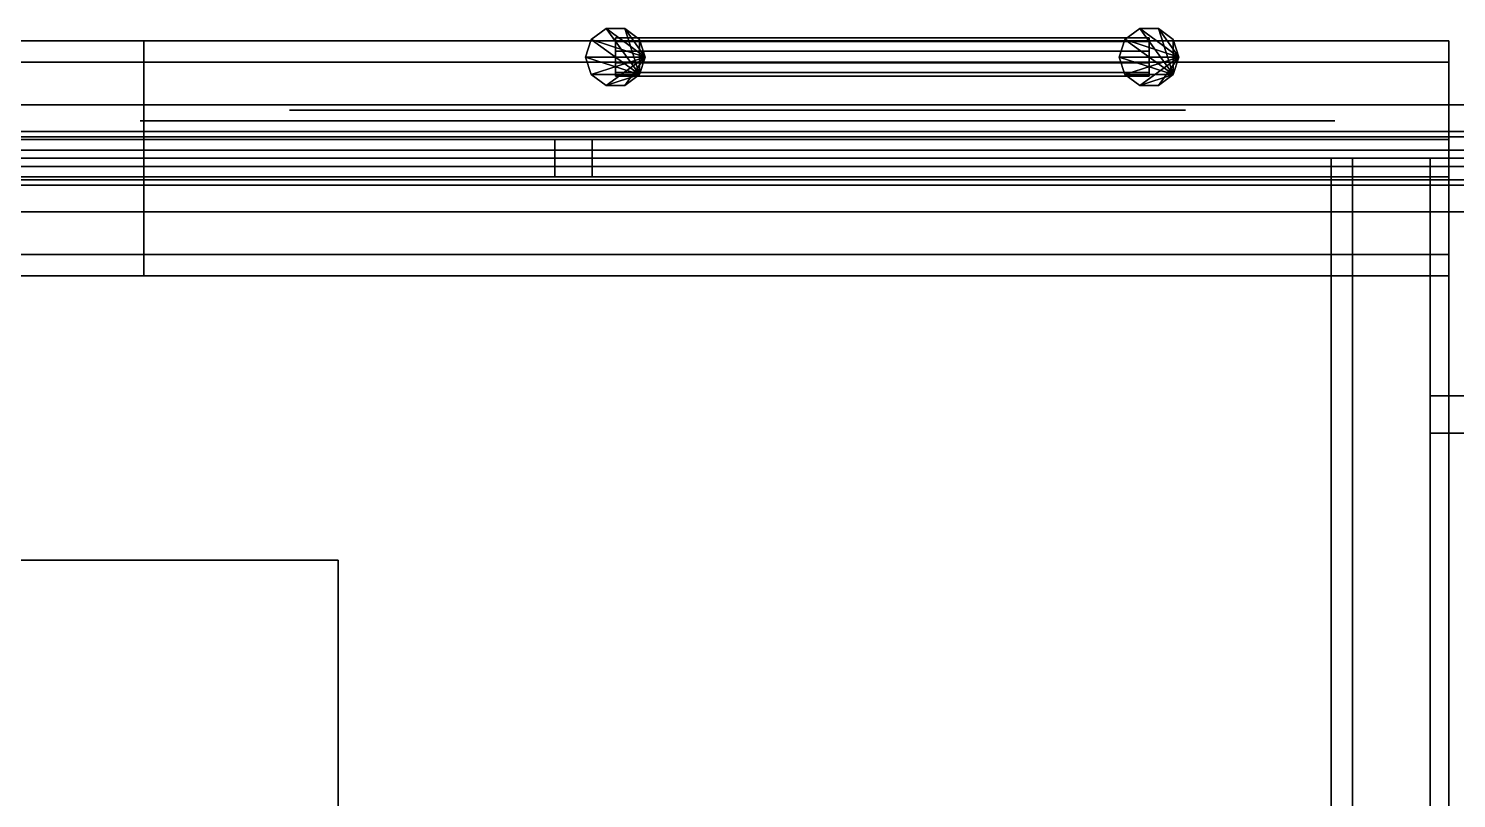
# Model space of a CAD drawing. Header units: millimetres. Extents: x -272 to 22200, y -272 to 17234.
# Drawn here: x 13420 to 14757, y 16362 to 17082 of the extents above; entities that cross this region are included whole.
import ezdxf

# ---------------------------------------------------------------- set-up
doc = ezdxf.new("R2010")
doc.units = ezdxf.units.MM
for name, color, linetype in [('existing_roof', 7, 'Continuous'), ('facade_2', 7, 'Continuous'), ('facade_3', 7, 'Continuous'), ('facade_column_2', 7, 'Continuous'), ('floor_band_2', 7, 'Continuous'), ('ground_glazing_2', 7, 'Continuous'), ('northeast_eighth_floor_terrace', 7, 'Continuous'), ('parapet_2', 7, 'Continuous'), ('parapet_3', 7, 'Continuous'), ('parapet_coping_2', 7, 'Continuous'), ('parapet_coping_3', 7, 'Continuous'), ('roof_access_ladder', 7, 'Continuous'), ('roof_safety_rail', 7, 'Continuous'), ('roof_slab_edge', 7, 'Continuous'), ('roof_slab_soffit', 7, 'Continuous'), ('S1_antenna_2', 7, 'Continuous'), ('topfloor_balcony_coping_5', 7, 'Continuous'), ('topfloor_balcony_front_5', 7, 'Continuous'), ('topfloor_balcony_rail_5', 7, 'Continuous'), ('topfloor_balcony_slab_edge_5', 7, 'Continuous'), ('topfloor_floor', 7, 'Continuous'), ('topfloor_overhang_beam_0', 7, 'Continuous'), ('topfloor_overhang_beam_1', 7, 'Continuous'), ('window_frame_2', 7, 'Continuous'), ('window_glass_2', 7, 'Continuous'), ('window_mullion_2', 7, 'Continuous')]:
    doc.layers.add(name, color=color, linetype=linetype)

msp = doc.modelspace()

# ---------------------------------------------------------------- linework, layer by layer
at = {"layer": 'existing_roof'}
msp.add_3dface([(13050, 0, 26100), (14750, 0, 26100), (14750, 16961, 26100), (13050, 16961, 26100)], dxfattribs=at)
at = {"layer": 'facade_2'}
msp.add_3dface([(13417.5, 16961), (14750, 16961), (14750, 16961, 23000), (13417.5, 16961, 23000)], dxfattribs=at)
at = {"layer": 'facade_3'}
msp.add_3dface([(14750, 16961), (14750, 13961), (14750, 13961, 23000), (14750, 16961, 23000)], dxfattribs=at)
at = {"layer": 'facade_column_2'}
for points in [[(13307.5, 16851), (13307.5, 17071), (13527.5, 17071), (13527.5, 16851)], [(13527.5, 17071), (13307.5, 17071), (13307.5, 17071, 23000), (13527.5, 17071, 23000)], [(13527.5, 16851), (13527.5, 17071), (13527.5, 17071, 23000), (13527.5, 16851, 23000)], [(13307.5, 16851), (13527.5, 16851), (13527.5, 16851, 23000), (13307.5, 16851, 23000)]]:
    msp.add_3dface(points, dxfattribs=at)
at = {"layer": 'floor_band_2'}
for points in [[(13417.5, 16981, 3650), (14750, 16981, 3650), (14750, 16981, 3830), (13417.5, 16981, 3830)], [(13417.5, 16981, 6750), (14750, 16981, 6750), (14750, 16981, 6930), (13417.5, 16981, 6930)], [(13417.5, 16981, 9850), (14750, 16981, 9850), (14750, 16981, 10030), (13417.5, 16981, 10030)], [(13417.5, 16981, 12950), (14750, 16981, 12950), (14750, 16981, 13130), (13417.5, 16981, 13130)], [(13417.5, 16981, 16050), (14750, 16981, 16050), (14750, 16981, 16230), (13417.5, 16981, 16230)], [(13417.5, 16981, 19150), (14750, 16981, 19150), (14750, 16981, 19330), (13417.5, 16981, 19330)], [(13417.5, 16981, 22250), (14750, 16981, 22250), (14750, 16981, 22430), (13417.5, 16981, 22430)]]:
    msp.add_3dface(points, dxfattribs=at)
at = {"layer": 'ground_glazing_2'}
msp.add_3dface([(13524.1, 16996, 500), (14643.4, 16996, 500), (14643.4, 16996, 2700), (13524.1, 16996, 2700)], dxfattribs=at)
at = {"layer": 'northeast_eighth_floor_terrace'}
msp.add_3dface([(14750, 13961, 23000), (20250, 13961, 23000), (20250, 16961, 23000), (14750, 16961, 23000)], dxfattribs=at)
at = {"layer": 'parapet_2'}
msp.add_3dface([(4500, 16961, 26100), (14750, 16961, 26100), (14750, 16961, 26880), (4500, 16961, 26880)], dxfattribs=at)
at = {"layer": 'parapet_3'}
msp.add_3dface([(14750, 16961, 26100), (14750, 13961, 26100), (14750, 13961, 26880), (14750, 16961, 26880)], dxfattribs=at)
at = {"layer": 'parapet_coping_2'}
for points in [[(4500, 17051, 26915), (4500, 16871, 26915), (14750, 16871, 26915), (14750, 17051, 26915)], [(4500, 16871, 26845), (4500, 17051, 26845), (14750, 17051, 26845), (14750, 16871, 26845)], [(4500, 17051, 26845), (4500, 17051, 26915), (14750, 17051, 26915), (14750, 17051, 26845)], [(14750, 17051, 26915), (14750, 16871, 26915), (14750, 16871, 26845), (14750, 17051, 26845)], [(4500, 16871, 26915), (4500, 16871, 26845), (14750, 16871, 26845), (14750, 16871, 26915)]]:
    msp.add_3dface(points, dxfattribs=at)
at = {"layer": 'parapet_coping_3'}
for points in [[(14840, 16961, 26915), (14840, 16961, 26845), (14660, 16961, 26845), (14660, 16961, 26915)], [(14840, 16961, 26915), (14660, 16961, 26915), (14660, 13961, 26915), (14840, 13961, 26915)], [(14660, 16961, 26915), (14660, 16961, 26845), (14660, 13961, 26845), (14660, 13961, 26915)], [(14660, 16961, 26845), (14840, 16961, 26845), (14840, 13961, 26845), (14660, 13961, 26845)]]:
    msp.add_3dface(points, dxfattribs=at)
at = {"layer": 'roof_access_ladder'}
for points in [[(13992, 17039.4, 24000), (13941.3, 17055.8, 24000), (13946.7, 17072.3, 24000)], [(13997.3, 17055.8, 27100), (13946.7, 17072.3, 27100), (13941.3, 17055.8, 27100)], [(13946.7, 17072.3, 24000), (13941.3, 17055.8, 24000), (13941.3, 17055.8, 27100), (13946.7, 17072.3, 27100)], [(13992, 17039.4, 24000), (13946.7, 17072.3, 24000), (13960.7, 17082.5, 24000)], [(13997.3, 17055.8, 27100), (13960.7, 17082.5, 27100), (13946.7, 17072.3, 27100)], [(13960.7, 17082.5, 24000), (13946.7, 17072.3, 24000), (13946.7, 17072.3, 27100), (13960.7, 17082.5, 27100)], [(13992, 17039.4, 24000), (13960.7, 17082.5, 24000), (13978, 17082.5, 24000)], [(13997.3, 17055.8, 27100), (13978, 17082.5, 27100), (13960.7, 17082.5, 27100)], [(13978, 17082.5, 24000), (13960.7, 17082.5, 24000), (13960.7, 17082.5, 27100), (13978, 17082.5, 27100)], [(13969.3, 17041.3, 24210.6), (13969.3, 17070.4, 24210.6), (13969.3, 17073.8, 24200)], [(13969.3, 17041.3, 24210.6), (13969.3, 17073.8, 24200), (13969.3, 17070.4, 24189.4)], [(13969.3, 17070.4, 24189.4), (13969.3, 17073.8, 24200), (14469.3, 17073.8, 24200), (14469.3, 17070.4, 24189.4)], [(13969.3, 17073.8, 24200), (13969.3, 17070.4, 24210.6), (14469.3, 17070.4, 24210.6), (14469.3, 17073.8, 24200)], [(13969.3, 17041.3, 24490.6), (13969.3, 17070.4, 24490.6), (13969.3, 17073.8, 24480)], [(13969.3, 17041.3, 24490.6), (13969.3, 17073.8, 24480), (13969.3, 17070.4, 24469.4)], [(13969.3, 17070.4, 24469.4), (13969.3, 17073.8, 24480), (14469.3, 17073.8, 24480), (14469.3, 17070.4, 24469.4)], [(13969.3, 17073.8, 24480), (13969.3, 17070.4, 24490.6), (14469.3, 17070.4, 24490.6), (14469.3, 17073.8, 24480)], [(13969.3, 17041.3, 24770.6), (13969.3, 17070.4, 24770.6), (13969.3, 17073.8, 24760)], [(13969.3, 17041.3, 24770.6), (13969.3, 17073.8, 24760), (13969.3, 17070.4, 24749.4)], [(13969.3, 17070.4, 24749.4), (13969.3, 17073.8, 24760), (14469.3, 17073.8, 24760), (14469.3, 17070.4, 24749.4)], [(13969.3, 17073.8, 24760), (13969.3, 17070.4, 24770.6), (14469.3, 17070.4, 24770.6), (14469.3, 17073.8, 24760)], [(13969.3, 17041.3, 25050.6), (13969.3, 17070.4, 25050.6), (13969.3, 17073.8, 25040)], [(13969.3, 17041.3, 25050.6), (13969.3, 17073.8, 25040), (13969.3, 17070.4, 25029.4)], [(13969.3, 17070.4, 25029.4), (13969.3, 17073.8, 25040), (14469.3, 17073.8, 25040), (14469.3, 17070.4, 25029.4)], [(13969.3, 17073.8, 25040), (13969.3, 17070.4, 25050.6), (14469.3, 17070.4, 25050.6), (14469.3, 17073.8, 25040)], [(13969.3, 17041.3, 25330.6), (13969.3, 17070.4, 25330.6), (13969.3, 17073.8, 25320)], [(13969.3, 17041.3, 25330.6), (13969.3, 17073.8, 25320), (13969.3, 17070.4, 25309.4)], [(13969.3, 17070.4, 25309.4), (13969.3, 17073.8, 25320), (14469.3, 17073.8, 25320), (14469.3, 17070.4, 25309.4)], [(13969.3, 17073.8, 25320), (13969.3, 17070.4, 25330.6), (14469.3, 17070.4, 25330.6), (14469.3, 17073.8, 25320)], [(13969.3, 17041.3, 25610.6), (13969.3, 17070.4, 25610.6), (13969.3, 17073.8, 25600)], [(13969.3, 17041.3, 25610.6), (13969.3, 17073.8, 25600), (13969.3, 17070.4, 25589.4)], [(13969.3, 17070.4, 25589.4), (13969.3, 17073.8, 25600), (14469.3, 17073.8, 25600), (14469.3, 17070.4, 25589.4)], [(13969.3, 17073.8, 25600), (13969.3, 17070.4, 25610.6), (14469.3, 17070.4, 25610.6), (14469.3, 17073.8, 25600)], [(13969.3, 17041.3, 25890.6), (13969.3, 17070.4, 25890.6), (13969.3, 17073.8, 25880)], [(13969.3, 17041.3, 25890.6), (13969.3, 17073.8, 25880), (13969.3, 17070.4, 25869.4)], [(13969.3, 17070.4, 25869.4), (13969.3, 17073.8, 25880), (14469.3, 17073.8, 25880), (14469.3, 17070.4, 25869.4)], [(13969.3, 17073.8, 25880), (13969.3, 17070.4, 25890.6), (14469.3, 17070.4, 25890.6), (14469.3, 17073.8, 25880)], [(13969.3, 17041.3, 26170.6), (13969.3, 17070.4, 26170.6), (13969.3, 17073.8, 26160)], [(13969.3, 17041.3, 26170.6), (13969.3, 17073.8, 26160), (13969.3, 17070.4, 26149.4)], [(13969.3, 17070.4, 26149.4), (13969.3, 17073.8, 26160), (14469.3, 17073.8, 26160), (14469.3, 17070.4, 26149.4)], [(13969.3, 17073.8, 26160), (13969.3, 17070.4, 26170.6), (14469.3, 17070.4, 26170.6), (14469.3, 17073.8, 26160)], [(13969.3, 17041.3, 24210.6), (13969.3, 17061.4, 24217.1), (13969.3, 17070.4, 24210.6)], [(13969.3, 17041.3, 24210.6), (13969.3, 17070.4, 24189.4), (13969.3, 17061.4, 24182.9)], [(13969.3, 17061.4, 24182.9), (13969.3, 17070.4, 24189.4), (14469.3, 17070.4, 24189.4), (14469.3, 17061.4, 24182.9)], [(13969.3, 17070.4, 24210.6), (13969.3, 17061.4, 24217.1), (14469.3, 17061.4, 24217.1), (14469.3, 17070.4, 24210.6)], [(13969.3, 17041.3, 24490.6), (13969.3, 17061.4, 24497.1), (13969.3, 17070.4, 24490.6)], [(13969.3, 17041.3, 24490.6), (13969.3, 17070.4, 24469.4), (13969.3, 17061.4, 24462.9)], [(13969.3, 17061.4, 24462.9), (13969.3, 17070.4, 24469.4), (14469.3, 17070.4, 24469.4), (14469.3, 17061.4, 24462.9)], [(13969.3, 17070.4, 24490.6), (13969.3, 17061.4, 24497.1), (14469.3, 17061.4, 24497.1), (14469.3, 17070.4, 24490.6)], [(13969.3, 17041.3, 24770.6), (13969.3, 17061.4, 24777.1), (13969.3, 17070.4, 24770.6)], [(13969.3, 17041.3, 24770.6), (13969.3, 17070.4, 24749.4), (13969.3, 17061.4, 24742.9)], [(13969.3, 17061.4, 24742.9), (13969.3, 17070.4, 24749.4), (14469.3, 17070.4, 24749.4), (14469.3, 17061.4, 24742.9)], [(13969.3, 17070.4, 24770.6), (13969.3, 17061.4, 24777.1), (14469.3, 17061.4, 24777.1), (14469.3, 17070.4, 24770.6)], [(13969.3, 17041.3, 25050.6), (13969.3, 17061.4, 25057.1), (13969.3, 17070.4, 25050.6)], [(13969.3, 17041.3, 25050.6), (13969.3, 17070.4, 25029.4), (13969.3, 17061.4, 25022.9)], [(13969.3, 17061.4, 25022.9), (13969.3, 17070.4, 25029.4), (14469.3, 17070.4, 25029.4), (14469.3, 17061.4, 25022.9)], [(13969.3, 17070.4, 25050.6), (13969.3, 17061.4, 25057.1), (14469.3, 17061.4, 25057.1), (14469.3, 17070.4, 25050.6)], [(13969.3, 17041.3, 25330.6), (13969.3, 17061.4, 25337.1), (13969.3, 17070.4, 25330.6)], [(13969.3, 17041.3, 25330.6), (13969.3, 17070.4, 25309.4), (13969.3, 17061.4, 25302.9)], [(13969.3, 17061.4, 25302.9), (13969.3, 17070.4, 25309.4), (14469.3, 17070.4, 25309.4), (14469.3, 17061.4, 25302.9)], [(13969.3, 17070.4, 25330.6), (13969.3, 17061.4, 25337.1), (14469.3, 17061.4, 25337.1), (14469.3, 17070.4, 25330.6)], [(13969.3, 17041.3, 25610.6), (13969.3, 17061.4, 25617.1), (13969.3, 17070.4, 25610.6)], [(13969.3, 17041.3, 25610.6), (13969.3, 17070.4, 25589.4), (13969.3, 17061.4, 25582.9)], [(13969.3, 17061.4, 25582.9), (13969.3, 17070.4, 25589.4), (14469.3, 17070.4, 25589.4), (14469.3, 17061.4, 25582.9)], [(13969.3, 17070.4, 25610.6), (13969.3, 17061.4, 25617.1), (14469.3, 17061.4, 25617.1), (14469.3, 17070.4, 25610.6)], [(13969.3, 17041.3, 25890.6), (13969.3, 17061.4, 25897.1), (13969.3, 17070.4, 25890.6)], [(13969.3, 17041.3, 25890.6), (13969.3, 17070.4, 25869.4), (13969.3, 17061.4, 25862.9)], [(13969.3, 17061.4, 25862.9), (13969.3, 17070.4, 25869.4), (14469.3, 17070.4, 25869.4), (14469.3, 17061.4, 25862.9)], [(13969.3, 17070.4, 25890.6), (13969.3, 17061.4, 25897.1), (14469.3, 17061.4, 25897.1), (14469.3, 17070.4, 25890.6)], [(13969.3, 17041.3, 26170.6), (13969.3, 17061.4, 26177.1), (13969.3, 17070.4, 26170.6)], [(13969.3, 17041.3, 26170.6), (13969.3, 17070.4, 26149.4), (13969.3, 17061.4, 26142.9)], [(13969.3, 17061.4, 26142.9), (13969.3, 17070.4, 26149.4), (14469.3, 17070.4, 26149.4), (14469.3, 17061.4, 26142.9)], [(13969.3, 17070.4, 26170.6), (13969.3, 17061.4, 26177.1), (14469.3, 17061.4, 26177.1), (14469.3, 17070.4, 26170.6)], [(13992, 17039.4, 24000), (13978, 17082.5, 24000), (13992, 17072.3, 24000)], [(13997.3, 17055.8, 27100), (13992, 17072.3, 27100), (13978, 17082.5, 27100)], [(13992, 17072.3, 24000), (13978, 17082.5, 24000), (13978, 17082.5, 27100), (13992, 17072.3, 27100)], [(13992, 17039.4, 24000), (13992, 17072.3, 24000), (13997.3, 17055.8, 24000)], [(13997.3, 17055.8, 24000), (13992, 17072.3, 24000), (13992, 17072.3, 27100), (13997.3, 17055.8, 27100)], [(14492, 17039.4, 24000), (14441.3, 17055.8, 24000), (14446.7, 17072.3, 24000)], [(14497.3, 17055.8, 27100), (14446.7, 17072.3, 27100), (14441.3, 17055.8, 27100)], [(14446.7, 17072.3, 24000), (14441.3, 17055.8, 24000), (14441.3, 17055.8, 27100), (14446.7, 17072.3, 27100)], [(14492, 17039.4, 24000), (14446.7, 17072.3, 24000), (14460.7, 17082.5, 24000)], [(14497.3, 17055.8, 27100), (14460.7, 17082.5, 27100), (14446.7, 17072.3, 27100)], [(14460.7, 17082.5, 24000), (14446.7, 17072.3, 24000), (14446.7, 17072.3, 27100), (14460.7, 17082.5, 27100)], [(14492, 17039.4, 24000), (14460.7, 17082.5, 24000), (14478, 17082.5, 24000)], [(14497.3, 17055.8, 27100), (14478, 17082.5, 27100), (14460.7, 17082.5, 27100)], [(14478, 17082.5, 24000), (14460.7, 17082.5, 24000), (14460.7, 17082.5, 27100), (14478, 17082.5, 27100)], [(14469.3, 17037.8, 24200), (14469.3, 17070.4, 24189.4), (14469.3, 17073.8, 24200)], [(14469.3, 17037.8, 24200), (14469.3, 17073.8, 24200), (14469.3, 17070.4, 24210.6)], [(14469.3, 17037.8, 24480), (14469.3, 17070.4, 24469.4), (14469.3, 17073.8, 24480)], [(14469.3, 17037.8, 24480), (14469.3, 17073.8, 24480), (14469.3, 17070.4, 24490.6)], [(14469.3, 17037.8, 24760), (14469.3, 17070.4, 24749.4), (14469.3, 17073.8, 24760)], [(14469.3, 17037.8, 24760), (14469.3, 17073.8, 24760), (14469.3, 17070.4, 24770.6)], [(14469.3, 17037.8, 25040), (14469.3, 17070.4, 25029.4), (14469.3, 17073.8, 25040)], [(14469.3, 17037.8, 25040), (14469.3, 17073.8, 25040), (14469.3, 17070.4, 25050.6)], [(14469.3, 17037.8, 25320), (14469.3, 17070.4, 25309.4), (14469.3, 17073.8, 25320)], [(14469.3, 17037.8, 25320), (14469.3, 17073.8, 25320), (14469.3, 17070.4, 25330.6)], [(14469.3, 17037.8, 25600), (14469.3, 17070.4, 25589.4), (14469.3, 17073.8, 25600)], [(14469.3, 17037.8, 25600), (14469.3, 17073.8, 25600), (14469.3, 17070.4, 25610.6)], [(14469.3, 17037.8, 25880), (14469.3, 17070.4, 25869.4), (14469.3, 17073.8, 25880)], [(14469.3, 17037.8, 25880), (14469.3, 17073.8, 25880), (14469.3, 17070.4, 25890.6)], [(14469.3, 17037.8, 26160), (14469.3, 17070.4, 26149.4), (14469.3, 17073.8, 26160)], [(14469.3, 17037.8, 26160), (14469.3, 17073.8, 26160), (14469.3, 17070.4, 26170.6)], [(14469.3, 17037.8, 24200), (14469.3, 17061.4, 24182.9), (14469.3, 17070.4, 24189.4)], [(14469.3, 17037.8, 24200), (14469.3, 17070.4, 24210.6), (14469.3, 17061.4, 24217.1)], [(14469.3, 17037.8, 24480), (14469.3, 17061.4, 24462.9), (14469.3, 17070.4, 24469.4)], [(14469.3, 17037.8, 24480), (14469.3, 17070.4, 24490.6), (14469.3, 17061.4, 24497.1)], [(14469.3, 17037.8, 24760), (14469.3, 17061.4, 24742.9), (14469.3, 17070.4, 24749.4)], [(14469.3, 17037.8, 24760), (14469.3, 17070.4, 24770.6), (14469.3, 17061.4, 24777.1)], [(14469.3, 17037.8, 25040), (14469.3, 17061.4, 25022.9), (14469.3, 17070.4, 25029.4)], [(14469.3, 17037.8, 25040), (14469.3, 17070.4, 25050.6), (14469.3, 17061.4, 25057.1)], [(14469.3, 17037.8, 25320), (14469.3, 17061.4, 25302.9), (14469.3, 17070.4, 25309.4)], [(14469.3, 17037.8, 25320), (14469.3, 17070.4, 25330.6), (14469.3, 17061.4, 25337.1)], [(14469.3, 17037.8, 25600), (14469.3, 17061.4, 25582.9), (14469.3, 17070.4, 25589.4)], [(14469.3, 17037.8, 25600), (14469.3, 17070.4, 25610.6), (14469.3, 17061.4, 25617.1)], [(14469.3, 17037.8, 25880), (14469.3, 17061.4, 25862.9), (14469.3, 17070.4, 25869.4)], [(14469.3, 17037.8, 25880), (14469.3, 17070.4, 25890.6), (14469.3, 17061.4, 25897.1)], [(14469.3, 17037.8, 26160), (14469.3, 17061.4, 26142.9), (14469.3, 17070.4, 26149.4)], [(14469.3, 17037.8, 26160), (14469.3, 17070.4, 26170.6), (14469.3, 17061.4, 26177.1)], [(14492, 17039.4, 24000), (14478, 17082.5, 24000), (14492, 17072.3, 24000)], [(14497.3, 17055.8, 27100), (14492, 17072.3, 27100), (14478, 17082.5, 27100)], [(14492, 17072.3, 24000), (14478, 17082.5, 24000), (14478, 17082.5, 27100), (14492, 17072.3, 27100)], [(14492, 17039.4, 24000), (14492, 17072.3, 24000), (14497.3, 17055.8, 24000)], [(14497.3, 17055.8, 24000), (14492, 17072.3, 24000), (14492, 17072.3, 27100), (14497.3, 17055.8, 27100)], [(13969.3, 17041.3, 24210.6), (13969.3, 17050.3, 24217.1), (13969.3, 17061.4, 24217.1)], [(13969.3, 17041.3, 24210.6), (13969.3, 17061.4, 24182.9), (13969.3, 17050.3, 24182.9)], [(13969.3, 17050.3, 24182.9), (13969.3, 17061.4, 24182.9), (14469.3, 17061.4, 24182.9), (14469.3, 17050.3, 24182.9)], [(13969.3, 17061.4, 24217.1), (13969.3, 17050.3, 24217.1), (14469.3, 17050.3, 24217.1), (14469.3, 17061.4, 24217.1)], [(13969.3, 17041.3, 24490.6), (13969.3, 17050.3, 24497.1), (13969.3, 17061.4, 24497.1)], [(13969.3, 17041.3, 24490.6), (13969.3, 17061.4, 24462.9), (13969.3, 17050.3, 24462.9)], [(13969.3, 17050.3, 24462.9), (13969.3, 17061.4, 24462.9), (14469.3, 17061.4, 24462.9), (14469.3, 17050.3, 24462.9)], [(13969.3, 17061.4, 24497.1), (13969.3, 17050.3, 24497.1), (14469.3, 17050.3, 24497.1), (14469.3, 17061.4, 24497.1)], [(13969.3, 17041.3, 24770.6), (13969.3, 17050.3, 24777.1), (13969.3, 17061.4, 24777.1)], [(13969.3, 17041.3, 24770.6), (13969.3, 17061.4, 24742.9), (13969.3, 17050.3, 24742.9)], [(13969.3, 17050.3, 24742.9), (13969.3, 17061.4, 24742.9), (14469.3, 17061.4, 24742.9), (14469.3, 17050.3, 24742.9)], [(13969.3, 17061.4, 24777.1), (13969.3, 17050.3, 24777.1), (14469.3, 17050.3, 24777.1), (14469.3, 17061.4, 24777.1)], [(13969.3, 17041.3, 25050.6), (13969.3, 17050.3, 25057.1), (13969.3, 17061.4, 25057.1)], [(13969.3, 17041.3, 25050.6), (13969.3, 17061.4, 25022.9), (13969.3, 17050.3, 25022.9)], [(13969.3, 17050.3, 25022.9), (13969.3, 17061.4, 25022.9), (14469.3, 17061.4, 25022.9), (14469.3, 17050.3, 25022.9)], [(13969.3, 17061.4, 25057.1), (13969.3, 17050.3, 25057.1), (14469.3, 17050.3, 25057.1), (14469.3, 17061.4, 25057.1)], [(13969.3, 17041.3, 25330.6), (13969.3, 17050.3, 25337.1), (13969.3, 17061.4, 25337.1)], [(13969.3, 17041.3, 25330.6), (13969.3, 17061.4, 25302.9), (13969.3, 17050.3, 25302.9)], [(13969.3, 17050.3, 25302.9), (13969.3, 17061.4, 25302.9), (14469.3, 17061.4, 25302.9), (14469.3, 17050.3, 25302.9)], [(13969.3, 17061.4, 25337.1), (13969.3, 17050.3, 25337.1), (14469.3, 17050.3, 25337.1), (14469.3, 17061.4, 25337.1)], [(13969.3, 17041.3, 25610.6), (13969.3, 17050.3, 25617.1), (13969.3, 17061.4, 25617.1)], [(13969.3, 17041.3, 25610.6), (13969.3, 17061.4, 25582.9), (13969.3, 17050.3, 25582.9)], [(13969.3, 17050.3, 25582.9), (13969.3, 17061.4, 25582.9), (14469.3, 17061.4, 25582.9), (14469.3, 17050.3, 25582.9)], [(13969.3, 17061.4, 25617.1), (13969.3, 17050.3, 25617.1), (14469.3, 17050.3, 25617.1), (14469.3, 17061.4, 25617.1)], [(13969.3, 17041.3, 25890.6), (13969.3, 17050.3, 25897.1), (13969.3, 17061.4, 25897.1)], [(13969.3, 17041.3, 25890.6), (13969.3, 17061.4, 25862.9), (13969.3, 17050.3, 25862.9)], [(13969.3, 17050.3, 25862.9), (13969.3, 17061.4, 25862.9), (14469.3, 17061.4, 25862.9), (14469.3, 17050.3, 25862.9)], [(13969.3, 17061.4, 25897.1), (13969.3, 17050.3, 25897.1), (14469.3, 17050.3, 25897.1), (14469.3, 17061.4, 25897.1)], [(13969.3, 17041.3, 26170.6), (13969.3, 17050.3, 26177.1), (13969.3, 17061.4, 26177.1)], [(13969.3, 17041.3, 26170.6), (13969.3, 17061.4, 26142.9), (13969.3, 17050.3, 26142.9)], [(13969.3, 17050.3, 26142.9), (13969.3, 17061.4, 26142.9), (14469.3, 17061.4, 26142.9), (14469.3, 17050.3, 26142.9)], [(13969.3, 17061.4, 26177.1), (13969.3, 17050.3, 26177.1), (14469.3, 17050.3, 26177.1), (14469.3, 17061.4, 26177.1)], [(14469.3, 17037.8, 24200), (14469.3, 17050.3, 24182.9), (14469.3, 17061.4, 24182.9)], [(14469.3, 17037.8, 24200), (14469.3, 17061.4, 24217.1), (14469.3, 17050.3, 24217.1)], [(14469.3, 17037.8, 24480), (14469.3, 17050.3, 24462.9), (14469.3, 17061.4, 24462.9)], [(14469.3, 17037.8, 24480), (14469.3, 17061.4, 24497.1), (14469.3, 17050.3, 24497.1)], [(14469.3, 17037.8, 24760), (14469.3, 17050.3, 24742.9), (14469.3, 17061.4, 24742.9)], [(14469.3, 17037.8, 24760), (14469.3, 17061.4, 24777.1), (14469.3, 17050.3, 24777.1)], [(14469.3, 17037.8, 25040), (14469.3, 17050.3, 25022.9), (14469.3, 17061.4, 25022.9)], [(14469.3, 17037.8, 25040), (14469.3, 17061.4, 25057.1), (14469.3, 17050.3, 25057.1)], [(14469.3, 17037.8, 25320), (14469.3, 17050.3, 25302.9), (14469.3, 17061.4, 25302.9)], [(14469.3, 17037.8, 25320), (14469.3, 17061.4, 25337.1), (14469.3, 17050.3, 25337.1)], [(14469.3, 17037.8, 25600), (14469.3, 17050.3, 25582.9), (14469.3, 17061.4, 25582.9)], [(14469.3, 17037.8, 25600), (14469.3, 17061.4, 25617.1), (14469.3, 17050.3, 25617.1)], [(14469.3, 17037.8, 25880), (14469.3, 17050.3, 25862.9), (14469.3, 17061.4, 25862.9)], [(14469.3, 17037.8, 25880), (14469.3, 17061.4, 25897.1), (14469.3, 17050.3, 25897.1)], [(14469.3, 17037.8, 26160), (14469.3, 17050.3, 26142.9), (14469.3, 17061.4, 26142.9)], [(14469.3, 17037.8, 26160), (14469.3, 17061.4, 26177.1), (14469.3, 17050.3, 26177.1)], [(13992, 17039.4, 24000), (13946.7, 17039.4, 24000), (13941.3, 17055.8, 24000)], [(13997.3, 17055.8, 27100), (13941.3, 17055.8, 27100), (13946.7, 17039.4, 27100)], [(13941.3, 17055.8, 24000), (13946.7, 17039.4, 24000), (13946.7, 17039.4, 27100), (13941.3, 17055.8, 27100)], [(13997.3, 17055.8, 27100), (13946.7, 17039.4, 27100), (13960.7, 17029.2, 27100)], [(13997.3, 17055.8, 27100), (13960.7, 17029.2, 27100), (13978, 17029.2, 27100)], [(13969.3, 17041.3, 24210.6), (13969.3, 17050.3, 24182.9), (13969.3, 17041.3, 24189.4)], [(13969.3, 17041.3, 24189.4), (13969.3, 17050.3, 24182.9), (14469.3, 17050.3, 24182.9), (14469.3, 17041.3, 24189.4)], [(13969.3, 17050.3, 24217.1), (13969.3, 17041.3, 24210.6), (14469.3, 17041.3, 24210.6), (14469.3, 17050.3, 24217.1)], [(13969.3, 17041.3, 24490.6), (13969.3, 17050.3, 24462.9), (13969.3, 17041.3, 24469.4)], [(13969.3, 17041.3, 24469.4), (13969.3, 17050.3, 24462.9), (14469.3, 17050.3, 24462.9), (14469.3, 17041.3, 24469.4)], [(13969.3, 17050.3, 24497.1), (13969.3, 17041.3, 24490.6), (14469.3, 17041.3, 24490.6), (14469.3, 17050.3, 24497.1)], [(13969.3, 17041.3, 24770.6), (13969.3, 17050.3, 24742.9), (13969.3, 17041.3, 24749.4)], [(13969.3, 17041.3, 24749.4), (13969.3, 17050.3, 24742.9), (14469.3, 17050.3, 24742.9), (14469.3, 17041.3, 24749.4)], [(13969.3, 17050.3, 24777.1), (13969.3, 17041.3, 24770.6), (14469.3, 17041.3, 24770.6), (14469.3, 17050.3, 24777.1)], [(13969.3, 17041.3, 25050.6), (13969.3, 17050.3, 25022.9), (13969.3, 17041.3, 25029.4)], [(13969.3, 17041.3, 25029.4), (13969.3, 17050.3, 25022.9), (14469.3, 17050.3, 25022.9), (14469.3, 17041.3, 25029.4)], [(13969.3, 17050.3, 25057.1), (13969.3, 17041.3, 25050.6), (14469.3, 17041.3, 25050.6), (14469.3, 17050.3, 25057.1)], [(13969.3, 17041.3, 25330.6), (13969.3, 17050.3, 25302.9), (13969.3, 17041.3, 25309.4)], [(13969.3, 17041.3, 25309.4), (13969.3, 17050.3, 25302.9), (14469.3, 17050.3, 25302.9), (14469.3, 17041.3, 25309.4)], [(13969.3, 17050.3, 25337.1), (13969.3, 17041.3, 25330.6), (14469.3, 17041.3, 25330.6), (14469.3, 17050.3, 25337.1)], [(13969.3, 17041.3, 25610.6), (13969.3, 17050.3, 25582.9), (13969.3, 17041.3, 25589.4)], [(13969.3, 17041.3, 25589.4), (13969.3, 17050.3, 25582.9), (14469.3, 17050.3, 25582.9), (14469.3, 17041.3, 25589.4)], [(13969.3, 17050.3, 25617.1), (13969.3, 17041.3, 25610.6), (14469.3, 17041.3, 25610.6), (14469.3, 17050.3, 25617.1)], [(13969.3, 17041.3, 25890.6), (13969.3, 17050.3, 25862.9), (13969.3, 17041.3, 25869.4)], [(13969.3, 17041.3, 25869.4), (13969.3, 17050.3, 25862.9), (14469.3, 17050.3, 25862.9), (14469.3, 17041.3, 25869.4)], [(13969.3, 17050.3, 25897.1), (13969.3, 17041.3, 25890.6), (14469.3, 17041.3, 25890.6), (14469.3, 17050.3, 25897.1)], [(13969.3, 17041.3, 26170.6), (13969.3, 17050.3, 26142.9), (13969.3, 17041.3, 26149.4)], [(13969.3, 17041.3, 26149.4), (13969.3, 17050.3, 26142.9), (14469.3, 17050.3, 26142.9), (14469.3, 17041.3, 26149.4)], [(13969.3, 17050.3, 26177.1), (13969.3, 17041.3, 26170.6), (14469.3, 17041.3, 26170.6), (14469.3, 17050.3, 26177.1)], [(13997.3, 17055.8, 27100), (13978, 17029.2, 27100), (13992, 17039.4, 27100)], [(13992, 17039.4, 24000), (13997.3, 17055.8, 24000), (13997.3, 17055.8, 27100), (13992, 17039.4, 27100)], [(14492, 17039.4, 24000), (14446.7, 17039.4, 24000), (14441.3, 17055.8, 24000)], [(14497.3, 17055.8, 27100), (14441.3, 17055.8, 27100), (14446.7, 17039.4, 27100)], [(14441.3, 17055.8, 24000), (14446.7, 17039.4, 24000), (14446.7, 17039.4, 27100), (14441.3, 17055.8, 27100)], [(14497.3, 17055.8, 27100), (14446.7, 17039.4, 27100), (14460.7, 17029.2, 27100)], [(14497.3, 17055.8, 27100), (14460.7, 17029.2, 27100), (14478, 17029.2, 27100)], [(14469.3, 17037.8, 24200), (14469.3, 17041.3, 24189.4), (14469.3, 17050.3, 24182.9)], [(14469.3, 17037.8, 24200), (14469.3, 17050.3, 24217.1), (14469.3, 17041.3, 24210.6)], [(14469.3, 17037.8, 24480), (14469.3, 17041.3, 24469.4), (14469.3, 17050.3, 24462.9)], [(14469.3, 17037.8, 24480), (14469.3, 17050.3, 24497.1), (14469.3, 17041.3, 24490.6)], [(14469.3, 17037.8, 24760), (14469.3, 17041.3, 24749.4), (14469.3, 17050.3, 24742.9)], [(14469.3, 17037.8, 24760), (14469.3, 17050.3, 24777.1), (14469.3, 17041.3, 24770.6)], [(14469.3, 17037.8, 25040), (14469.3, 17041.3, 25029.4), (14469.3, 17050.3, 25022.9)], [(14469.3, 17037.8, 25040), (14469.3, 17050.3, 25057.1), (14469.3, 17041.3, 25050.6)], [(14469.3, 17037.8, 25320), (14469.3, 17041.3, 25309.4), (14469.3, 17050.3, 25302.9)], [(14469.3, 17037.8, 25320), (14469.3, 17050.3, 25337.1), (14469.3, 17041.3, 25330.6)], [(14469.3, 17037.8, 25600), (14469.3, 17041.3, 25589.4), (14469.3, 17050.3, 25582.9)], [(14469.3, 17037.8, 25600), (14469.3, 17050.3, 25617.1), (14469.3, 17041.3, 25610.6)], [(14469.3, 17037.8, 25880), (14469.3, 17041.3, 25869.4), (14469.3, 17050.3, 25862.9)], [(14469.3, 17037.8, 25880), (14469.3, 17050.3, 25897.1), (14469.3, 17041.3, 25890.6)], [(14469.3, 17037.8, 26160), (14469.3, 17041.3, 26149.4), (14469.3, 17050.3, 26142.9)], [(14469.3, 17037.8, 26160), (14469.3, 17050.3, 26177.1), (14469.3, 17041.3, 26170.6)], [(14497.3, 17055.8, 27100), (14478, 17029.2, 27100), (14492, 17039.4, 27100)], [(14492, 17039.4, 24000), (14497.3, 17055.8, 24000), (14497.3, 17055.8, 27100), (14492, 17039.4, 27100)], [(13992, 17039.4, 24000), (13960.7, 17029.2, 24000), (13946.7, 17039.4, 24000)], [(13946.7, 17039.4, 24000), (13960.7, 17029.2, 24000), (13960.7, 17029.2, 27100), (13946.7, 17039.4, 27100)], [(13992, 17039.4, 24000), (13978, 17029.2, 24000), (13960.7, 17029.2, 24000)], [(13969.3, 17041.3, 24210.6), (13969.3, 17041.3, 24189.4), (13969.3, 17037.8, 24200)], [(13969.3, 17037.8, 24200), (13969.3, 17041.3, 24189.4), (14469.3, 17041.3, 24189.4), (14469.3, 17037.8, 24200)], [(13969.3, 17041.3, 24210.6), (13969.3, 17037.8, 24200), (14469.3, 17037.8, 24200), (14469.3, 17041.3, 24210.6)], [(13969.3, 17041.3, 24490.6), (13969.3, 17041.3, 24469.4), (13969.3, 17037.8, 24480)], [(13969.3, 17037.8, 24480), (13969.3, 17041.3, 24469.4), (14469.3, 17041.3, 24469.4), (14469.3, 17037.8, 24480)], [(13969.3, 17041.3, 24490.6), (13969.3, 17037.8, 24480), (14469.3, 17037.8, 24480), (14469.3, 17041.3, 24490.6)], [(13969.3, 17041.3, 24770.6), (13969.3, 17041.3, 24749.4), (13969.3, 17037.8, 24760)], [(13969.3, 17037.8, 24760), (13969.3, 17041.3, 24749.4), (14469.3, 17041.3, 24749.4), (14469.3, 17037.8, 24760)], [(13969.3, 17041.3, 24770.6), (13969.3, 17037.8, 24760), (14469.3, 17037.8, 24760), (14469.3, 17041.3, 24770.6)], [(13969.3, 17041.3, 25050.6), (13969.3, 17041.3, 25029.4), (13969.3, 17037.8, 25040)], [(13969.3, 17037.8, 25040), (13969.3, 17041.3, 25029.4), (14469.3, 17041.3, 25029.4), (14469.3, 17037.8, 25040)], [(13969.3, 17041.3, 25050.6), (13969.3, 17037.8, 25040), (14469.3, 17037.8, 25040), (14469.3, 17041.3, 25050.6)], [(13969.3, 17041.3, 25330.6), (13969.3, 17041.3, 25309.4), (13969.3, 17037.8, 25320)], [(13969.3, 17037.8, 25320), (13969.3, 17041.3, 25309.4), (14469.3, 17041.3, 25309.4), (14469.3, 17037.8, 25320)], [(13969.3, 17041.3, 25330.6), (13969.3, 17037.8, 25320), (14469.3, 17037.8, 25320), (14469.3, 17041.3, 25330.6)], [(13969.3, 17041.3, 25610.6), (13969.3, 17041.3, 25589.4), (13969.3, 17037.8, 25600)], [(13969.3, 17037.8, 25600), (13969.3, 17041.3, 25589.4), (14469.3, 17041.3, 25589.4), (14469.3, 17037.8, 25600)], [(13969.3, 17041.3, 25610.6), (13969.3, 17037.8, 25600), (14469.3, 17037.8, 25600), (14469.3, 17041.3, 25610.6)], [(13969.3, 17041.3, 25890.6), (13969.3, 17041.3, 25869.4), (13969.3, 17037.8, 25880)], [(13969.3, 17037.8, 25880), (13969.3, 17041.3, 25869.4), (14469.3, 17041.3, 25869.4), (14469.3, 17037.8, 25880)], [(13969.3, 17041.3, 25890.6), (13969.3, 17037.8, 25880), (14469.3, 17037.8, 25880), (14469.3, 17041.3, 25890.6)], [(13969.3, 17041.3, 26170.6), (13969.3, 17041.3, 26149.4), (13969.3, 17037.8, 26160)], [(13969.3, 17037.8, 26160), (13969.3, 17041.3, 26149.4), (14469.3, 17041.3, 26149.4), (14469.3, 17037.8, 26160)], [(13969.3, 17041.3, 26170.6), (13969.3, 17037.8, 26160), (14469.3, 17037.8, 26160), (14469.3, 17041.3, 26170.6)], [(13978, 17029.2, 24000), (13992, 17039.4, 24000), (13992, 17039.4, 27100), (13978, 17029.2, 27100)], [(14492, 17039.4, 24000), (14460.7, 17029.2, 24000), (14446.7, 17039.4, 24000)], [(14446.7, 17039.4, 24000), (14460.7, 17029.2, 24000), (14460.7, 17029.2, 27100), (14446.7, 17039.4, 27100)], [(14492, 17039.4, 24000), (14478, 17029.2, 24000), (14460.7, 17029.2, 24000)], [(14478, 17029.2, 24000), (14492, 17039.4, 24000), (14492, 17039.4, 27100), (14478, 17029.2, 27100)], [(13960.7, 17029.2, 24000), (13978, 17029.2, 24000), (13978, 17029.2, 27100), (13960.7, 17029.2, 27100)], [(14460.7, 17029.2, 24000), (14478, 17029.2, 24000), (14478, 17029.2, 27100), (14460.7, 17029.2, 27100)]]:
    msp.add_3dface(points, dxfattribs=at)
at = {"layer": 'roof_safety_rail'}
for points in [[(4500, 16978.5, 27217.5), (4500, 16943.5, 27217.5), (14750, 16943.5, 27217.5), (14750, 16978.5, 27217.5)], [(4500, 16943.5, 27182.5), (4500, 16978.5, 27182.5), (14750, 16978.5, 27182.5), (14750, 16943.5, 27182.5)], [(4500, 16978.5, 27182.5), (4500, 16978.5, 27217.5), (14750, 16978.5, 27217.5), (14750, 16978.5, 27182.5)], [(13912.5, 16943.5, 26880), (13912.5, 16978.5, 26880), (13947.5, 16978.5, 26880), (13947.5, 16943.5, 26880)], [(13912.5, 16943.5, 27200), (13947.5, 16943.5, 27200), (13947.5, 16978.5, 27200), (13912.5, 16978.5, 27200)], [(13947.5, 16978.5, 26880), (13912.5, 16978.5, 26880), (13912.5, 16978.5, 27200), (13947.5, 16978.5, 27200)], [(13912.5, 16978.5, 26880), (13912.5, 16943.5, 26880), (13912.5, 16943.5, 27200), (13912.5, 16978.5, 27200)], [(13947.5, 16943.5, 26880), (13947.5, 16978.5, 26880), (13947.5, 16978.5, 27200), (13947.5, 16943.5, 27200)], [(14750, 16978.5, 27217.5), (14750, 16943.5, 27217.5), (14750, 16943.5, 27182.5), (14750, 16978.5, 27182.5)], [(14767.5, 16961, 27217.5), (14767.5, 16961, 27182.5), (14732.5, 16961, 27182.5), (14732.5, 16961, 27217.5)], [(14767.5, 16961, 27217.5), (14732.5, 16961, 27217.5), (14732.5, 13961, 27217.5), (14767.5, 13961, 27217.5)], [(14732.5, 16961, 27217.5), (14732.5, 16961, 27182.5), (14732.5, 13961, 27182.5), (14732.5, 13961, 27217.5)], [(14732.5, 16961, 27182.5), (14767.5, 16961, 27182.5), (14767.5, 13961, 27182.5), (14732.5, 13961, 27182.5)], [(4500, 16943.5, 27217.5), (4500, 16943.5, 27182.5), (14750, 16943.5, 27182.5), (14750, 16943.5, 27217.5)], [(13912.5, 16943.5, 26880), (13947.5, 16943.5, 26880), (13947.5, 16943.5, 27200), (13912.5, 16943.5, 27200)], [(14732.5, 16703.5, 26880), (14732.5, 16738.5, 26880), (14767.5, 16738.5, 26880), (14767.5, 16703.5, 26880)], [(14732.5, 16703.5, 27200), (14767.5, 16703.5, 27200), (14767.5, 16738.5, 27200), (14732.5, 16738.5, 27200)], [(14767.5, 16738.5, 26880), (14732.5, 16738.5, 26880), (14732.5, 16738.5, 27200), (14767.5, 16738.5, 27200)], [(14732.5, 16738.5, 26880), (14732.5, 16703.5, 26880), (14732.5, 16703.5, 27200), (14732.5, 16738.5, 27200)], [(14732.5, 16703.5, 26880), (14767.5, 16703.5, 26880), (14767.5, 16703.5, 27200), (14732.5, 16703.5, 27200)]]:
    msp.add_3dface(points, dxfattribs=at)
at = {"layer": 'roof_slab_edge'}
for points in [[(4500, 16961, 25850), (14750, 16961, 25850), (14750, 16961, 26100), (4500, 16961, 26100)], [(14750, 16961, 25850), (14750, 13961, 25850), (14750, 13961, 26100), (14750, 16961, 26100)]]:
    msp.add_3dface(points, dxfattribs=at)
at = {"layer": 'roof_slab_soffit'}
msp.add_3dface([(13050, 0, 25850), (13050, 16961, 25850), (14750, 16961, 25850), (14750, 0, 25850)], dxfattribs=at)
at = {"layer": 'S1_antenna_2'}
for points in [[(13209.5, 16334.6, 28850), (13209.5, 16584.6, 28850), (13709.5, 16584.6, 28850), (13709.5, 16334.6, 28850)], [(13209.5, 16334.6, 31150), (13709.5, 16334.6, 31150), (13709.5, 16584.6, 31150), (13209.5, 16584.6, 31150)], [(13709.5, 16584.6, 28850), (13209.5, 16584.6, 28850), (13209.5, 16584.6, 31150), (13709.5, 16584.6, 31150)], [(13709.5, 16334.6, 28850), (13709.5, 16584.6, 28850), (13709.5, 16584.6, 31150), (13709.5, 16334.6, 31150)]]:
    msp.add_3dface(points, dxfattribs=at)
at = {"layer": 'topfloor_balcony_coping_5'}
for points in [[(13050, 17011, 23840), (13050, 16911, 23840), (22150.2, 16911, 23840), (22150.2, 17011, 23840)], [(13050, 16911, 23760), (13050, 17011, 23760), (22150.2, 17011, 23760), (22150.2, 16911, 23760)], [(13050, 17011, 23760), (13050, 17011, 23840), (22150.2, 17011, 23840), (22150.2, 17011, 23760)], [(13050, 16911, 23840), (13050, 16911, 23760), (22150.2, 16911, 23760), (22150.2, 16911, 23840)]]:
    msp.add_3dface(points, dxfattribs=at)
at = {"layer": 'topfloor_balcony_front_5'}
msp.add_3dface([(13050, 16961, 23000), (22150.2, 16961, 23000), (22150.2, 16961, 23800), (13050, 16961, 23800)], dxfattribs=at)
at = {"layer": 'topfloor_balcony_rail_5'}
for points in [[(13050, 16981.2, 23985.3), (13050, 16986, 24000), (22150.2, 16986, 24000), (22150.2, 16981.2, 23985.3)], [(13050, 16986, 24000), (13050, 16981.2, 24014.7), (22150.2, 16981.2, 24014.7), (22150.2, 16986, 24000)], [(13050, 16968.7, 23976.2), (13050, 16981.2, 23985.3), (22150.2, 16981.2, 23985.3), (22150.2, 16968.7, 23976.2)], [(13050, 16981.2, 24014.7), (13050, 16968.7, 24023.8), (22150.2, 16968.7, 24023.8), (22150.2, 16981.2, 24014.7)], [(13050, 16953.3, 23976.2), (13050, 16968.7, 23976.2), (22150.2, 16968.7, 23976.2), (22150.2, 16953.3, 23976.2)], [(13050, 16968.7, 24023.8), (13050, 16953.3, 24023.8), (22150.2, 16953.3, 24023.8), (22150.2, 16968.7, 24023.8)], [(13050, 16940.8, 23985.3), (13050, 16953.3, 23976.2), (22150.2, 16953.3, 23976.2), (22150.2, 16940.8, 23985.3)], [(13050, 16953.3, 24023.8), (13050, 16940.8, 24014.7), (22150.2, 16940.8, 24014.7), (22150.2, 16953.3, 24023.8)], [(13050, 16936, 24000), (13050, 16940.8, 23985.3), (22150.2, 16940.8, 23985.3), (22150.2, 16936, 24000)], [(13050, 16940.8, 24014.7), (13050, 16936, 24000), (22150.2, 16936, 24000), (22150.2, 16940.8, 24014.7)]]:
    msp.add_3dface(points, dxfattribs=at)
at = {"layer": 'topfloor_balcony_slab_edge_5'}
msp.add_3dface([(13050, 16961, 22820), (22150.2, 16961, 22820), (22150.2, 16961, 23000), (13050, 16961, 23000)], dxfattribs=at)
at = {"layer": 'topfloor_floor'}
msp.add_3dface([(13050, 0, 23000), (14750, 0, 23000), (14750, 16961, 23000), (13050, 16961, 23000)], dxfattribs=at)
at = {"layer": 'topfloor_overhang_beam_0'}
for points in [[(9550, 17071, 25850), (9550, 16851, 25850), (14750, 16851, 25850), (14750, 17071, 25850)], [(9550, 16851, 25550), (9550, 17071, 25550), (14750, 17071, 25550), (14750, 16851, 25550)], [(9550, 17071, 25550), (9550, 17071, 25850), (14750, 17071, 25850), (14750, 17071, 25550)], [(14750, 17071, 25850), (14750, 16851, 25850), (14750, 16851, 25550), (14750, 17071, 25550)], [(9550, 16851, 25850), (9550, 16851, 25550), (14750, 16851, 25550), (14750, 16851, 25850)]]:
    msp.add_3dface(points, dxfattribs=at)
at = {"layer": 'topfloor_overhang_beam_1'}
for points in [[(14860, 16961, 25850), (14860, 16961, 25550), (14640, 16961, 25550), (14640, 16961, 25850)], [(14860, 16961, 25850), (14640, 16961, 25850), (14640, 13961, 25850), (14860, 13961, 25850)], [(14640, 16961, 25850), (14640, 16961, 25550), (14640, 13961, 25550), (14640, 13961, 25850)], [(14640, 16961, 25550), (14860, 16961, 25550), (14860, 13961, 25550), (14640, 13961, 25550)]]:
    msp.add_3dface(points, dxfattribs=at)
at = {"layer": 'window_frame_2'}
for points in [[(13604, 16996, 4840), (14563.5, 16996, 4840), (14563.5, 16996, 6360), (13604, 16996, 6360)], [(13604, 16996, 7940), (14563.5, 16996, 7940), (14563.5, 16996, 9460), (13604, 16996, 9460)], [(13604, 16996, 11040), (14563.5, 16996, 11040), (14563.5, 16996, 12560), (13604, 16996, 12560)], [(13604, 16996, 14140), (14563.5, 16996, 14140), (14563.5, 16996, 15660), (13604, 16996, 15660)], [(13604, 16996, 17240), (14563.5, 16996, 17240), (14563.5, 16996, 18760), (13604, 16996, 18760)], [(13604, 16996, 20340), (14563.5, 16996, 20340), (14563.5, 16996, 21860), (13604, 16996, 21860)]]:
    msp.add_3dface(points, dxfattribs=at)
at = {"layer": 'window_glass_2'}
for points in [[(13664, 17006, 4900), (14503.5, 17006, 4900), (14503.5, 17006, 6300), (13664, 17006, 6300)], [(13664, 17006, 8000), (14503.5, 17006, 8000), (14503.5, 17006, 9400), (13664, 17006, 9400)], [(13664, 17006, 11100), (14503.5, 17006, 11100), (14503.5, 17006, 12500), (13664, 17006, 12500)], [(13664, 17006, 14200), (14503.5, 17006, 14200), (14503.5, 17006, 15600), (13664, 17006, 15600)], [(13664, 17006, 17300), (14503.5, 17006, 17300), (14503.5, 17006, 18700), (13664, 17006, 18700)], [(13664, 17006, 20400), (14503.5, 17006, 20400), (14503.5, 17006, 21800), (13664, 17006, 21800)]]:
    msp.add_3dface(points, dxfattribs=at)
at = {"layer": 'window_mullion_2'}
for points in [[(14058.8, 17011, 4900), (14108.8, 17011, 4900), (14108.8, 17011, 6300), (14058.8, 17011, 6300)], [(14058.8, 17011, 8000), (14108.8, 17011, 8000), (14108.8, 17011, 9400), (14058.8, 17011, 9400)], [(14058.8, 17011, 11100), (14108.8, 17011, 11100), (14108.8, 17011, 12500), (14058.8, 17011, 12500)], [(14058.8, 17011, 14200), (14108.8, 17011, 14200), (14108.8, 17011, 15600), (14058.8, 17011, 15600)], [(14058.8, 17011, 17300), (14108.8, 17011, 17300), (14108.8, 17011, 18700), (14058.8, 17011, 18700)], [(14058.8, 17011, 20400), (14108.8, 17011, 20400), (14108.8, 17011, 21800), (14058.8, 17011, 21800)]]:
    msp.add_3dface(points, dxfattribs=at)

doc.saveas('drawing.dxf')
